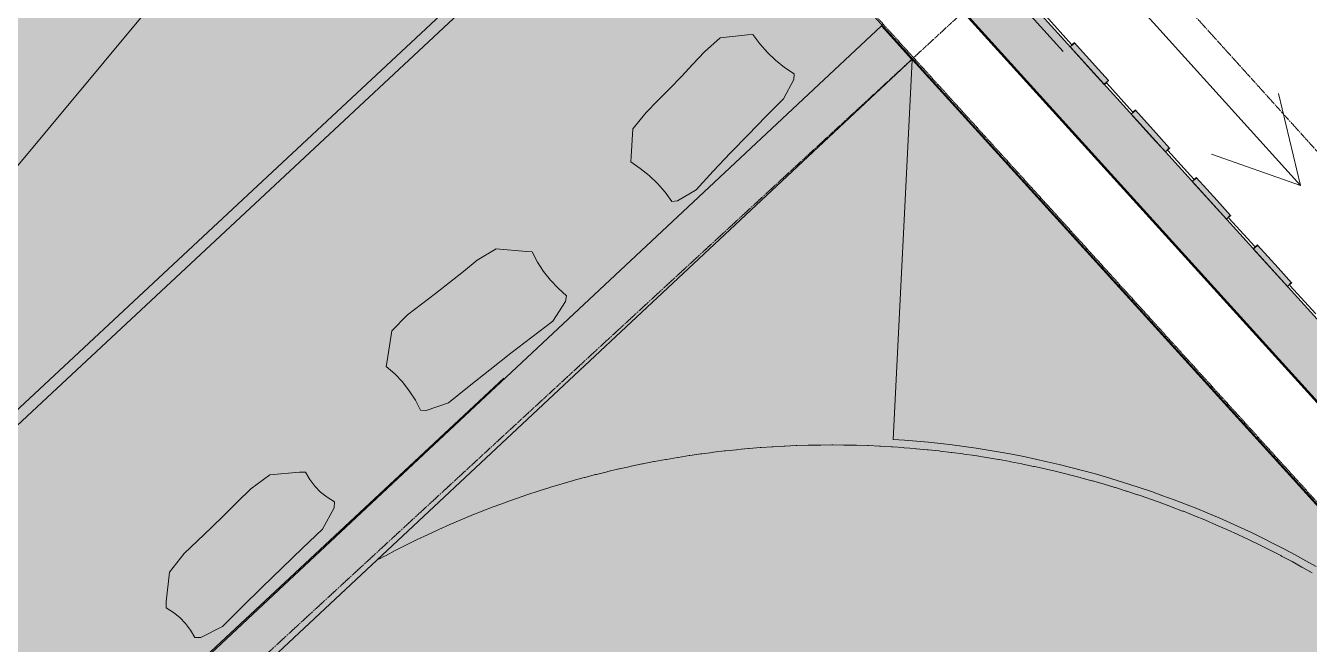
# Model space of a CAD drawing. Header units: millimetres. Extents: x -31757 to 121236, y -27283 to 63658.
# Drawn here: x 63777 to 67185, y 52354 to 53996 of the extents above; entities that cross this region are included whole.
import ezdxf

# ---------------------------------------------------------------- set-up
doc = ezdxf.new("R2010")
doc.units = ezdxf.units.MM
doc.linetypes.add('DASHDOT', pattern=[3.556, 2.54, -0.508, 0, -0.508])
doc.linetypes.add('PHANTOM', pattern=[6.35, 3.175, -0.635, 0.635, -0.635, 0.635, -0.635])
for name, color, linetype, lineweight in [('01_切断（構造・壁）', 7, 'Continuous', 35), ('06_部屋の色', 8, 'Continuous', 0), ('10_見えがかり', 7, 'Continuous', 13), ('11_見えがかり（家具）', 8, 'Continuous', 9), ('20_上部（屋根の外形・梁）', 8, 'PHANTOM', 9), ('40_通り芯', 1, 'DASHDOT', 9), ('50_寸法', 3, 'Continuous', 9)]:
    doc.layers.add(name, color=color, linetype=linetype, lineweight=lineweight)

msp = doc.modelspace()

# ---------------------------------------------------------------- hatches: boundary and pattern name
at = {"layer": '01_切断（構造・壁）'}
for points in [[(70565, 49510.1), (73320.2, 46470.6), (73321.4, 46469.1), (73321.4, 46469.1), (73321.4, 46469.1), (73320.1, 46467.8), (73308.5, 46457.3), (73267.7, 46420.3), (73215.3, 46372.8), (73213.8, 46371.6), (73212.5, 46373), (70457.2, 49412.7), (68151, 51956.8), (66058.9, 54264.9), (65921.6, 54416.4), (65920.4, 54417.8), (65920.4, 54417.8), (65920.4, 54417.8), (65921.7, 54419.1), (65946.3, 54441.4), (65985.6, 54477), (65985.7, 54477.2), (66026.5, 54514.1), (66026.5, 54514.1), (66026.5, 54514.1), (66027.9, 54515.3), (66027.9, 54515.3), (66027.9, 54515.3), (66029.2, 54514), (66769.2, 53697.6), (70454.3, 49632.2), (70540, 49537.6), (70564.8, 49510.3), (70564.8, 49510.3)], [(66616.2, 53888.7), (66651.6, 53849.7), (66647.3, 53845.7), (66640.5, 53839.6), (66605.1, 53878.6), (66549.9, 53939.6), (66554.2, 53943.5), (66561, 53949.7)], [(66778.1, 53710.1), (66813.7, 53670.8), (66809.3, 53666.9), (66802.6, 53660.8), (66767, 53700), (66711.9, 53760.8), (66716.3, 53764.8), (66723.1, 53770.9)], [(66940, 53531.5), (66975.8, 53492), (66971.4, 53488.1), (66964.7, 53482), (66928.9, 53521.4), (66874, 53582), (66878.4, 53586), (66885.1, 53592.1)], [(67101.9, 53352.9), (67137.9, 53313.2), (67133.5, 53309.2), (67126.8, 53303.2), (67090.8, 53342.9), (67036.1, 53403.2), (67040.5, 53407.2), (67047.2, 53413.3)]]:
    msp.add_hatch(color=7, dxfattribs=at).paths.add_polyline_path(points)
at = {"layer": '06_部屋の色', "true_color": 0xe9dfcf}
h = msp.add_hatch(color=8, dxfattribs=at)
h.paths.add_polyline_path([(41967, 30769.9), (42314.6, 31207.1), (42442.1, 31367.5), (42919.4, 31963.3), (43398.9, 32557.4), (43880.6, 33149.6), (44200.1, 33539.4), (44364.6, 33740.1), (44850.7, 34328.8), (45339, 34915.7), (45829.5, 35500.7), (46124.6, 35850), (46124.6, 35850), (46187.5, 35924.5), (46189.4, 35922.9), (47685.5, 37666.6), (47984.4, 38015), (47986, 38016.8), (48081.6, 38128.3), (48082, 38128.8), (48082, 38128.8), (48096.8, 38145.5), (48132, 38185.3), (48163.8, 38221.3), (48181.6, 38241.4), (49656.3, 39910.2), (49971.3, 40266.5), (49972.9, 40268.4), (50069.9, 40378.2), (50070.1, 40378.4), (50070.1, 40378.4), (50070.1, 40378.4), (50070.1, 40378.4), (50080.6, 40389.9), (50127.9, 40441.9), (50171.4, 40489.7), (51670.7, 42137.1), (51990.9, 42488.8), (51992.5, 42490.6), (52091.3, 42599.2), (52092, 42599.9), (52107, 42615.9), (52194.3, 42709), (52632.9, 43177), (52741.3, 43292.6), (52764.2, 43317.1), (54144.9, 44790.2), (54145, 44790.3), (54145, 44790.3), (54145, 44790.3), (56061.8, 46776.3), (56226.3, 46946.8), (56230.2, 46950.8), (56618.9, 47342), (56654.5, 47377.8), (56650.6, 47381.6), (57157.8, 47894.8), (57696.5, 48435.7), (58061.1, 48798.7), (58063.8, 48795.9), (58320.8, 49054.5), (58346.9, 49080.8), (58347.1, 49080.9), (60377.4, 51065), (60490.8, 51175.8), (60494.6, 51179.5), (60494.6, 51179.5), (60494.6, 51179.5), (60613.4, 51292.3), (60817.3, 51485.7), (60930.2, 51592.9), (60928.6, 51594.6), (61146.4, 51801.3), (61148, 51799.6), (61657.7, 52283.3), (61656.1, 52285), (62561.4, 53144.2), (62563, 53142.5), (62607.4, 53184.6), (62933.8, 52835.9), (62999, 52897.7), (62999, 52897.7), (62999, 52897.7), (62999, 52897.7), (63065.1, 52958.6), (62739, 53307.7), (62783.8, 53349), (62782.2, 53350.7), (64436.6, 54875.3), (64438.2, 54873.6), (64814.7, 55220.6), (64813.1, 55222.3), (64879.7, 55283), (66089.8, 53950.5), (65530.5, 53440.7), (64973.1, 52928.8), (64417.6, 52414.9), (63901.5, 51933.8), (63312.5, 51380.9), (62762.8, 50860.8), (62215, 50338.6), (61741.6, 49884), (61125.3, 49288.2), (60583.5, 48760), (60043.5, 48229.8), (59613.5, 47804.2), (58969.6, 47163.3), (58435.6, 46627), (57903.7, 46088.8), (57514.5, 45692.1), (57514.5, 45692.1), (57373.7, 45548.6), (56845.7, 45006.5), (56319.8, 44462.4), (55795.9, 43916.3), (55448, 43550.9), (55448, 43550.9), (55274, 43368.3), (54754.2, 42818.3), (54236.4, 42266.4), (53720.7, 41712.6), (53416.5, 41383.5), (53207, 41156.9), (52695.5, 40599.3), (52186, 40039.7), (51678.5, 39478.3), (51412.1, 39181.3), (51173.2, 38915), (50670, 38349.8), (50168.8, 37782.8), (49669.8, 37213.9), (49441.5, 36951.6), (49172.9, 36643.1), (48678.2, 36070.5), (48185.5, 35496.1), (47695.1, 34919.8), (47499.2, 34687.9), (47206.7, 34341.7), (46720.5, 33761.8), (46236.5, 33180.1), (45754.6, 32596.6), (45594.7, 32401.5), (45274.9, 32011.3), (44797.4, 31424.2), (44322.1, 30835.3), (43849, 30244.7), (43725.8, 30089.7), (43378.1, 29652.3), (43230, 29464.6), (42762.1, 29834.3), (42719.6, 29861.2), (42671.4, 29880.8), (42618.5, 29894.4), (42561.8, 29903), (42502.3, 29908.1), (42440.8, 29910.8), (42316.3, 29914), (42255.1, 29917.1), (42191.6, 29917.1), (42122.8, 29910.5), (42050.8, 29899.7), (41904.4, 29875.1), (41833.8, 29866.1), (41767.4, 29862.5), (41707.2, 29866.6), (41654.9, 29881), (41607.5, 29901.7), (41560.8, 29923.2), (41515.3, 29946.1), (41471, 29970.7), (41428.5, 29997.5), (41387.9, 30026.5), (40498.9, 28893.5), (41023.5, 29569.3), (41494.1, 30170.5)])
h.paths.add_polyline_path([(46390.4, 35759.4), (46284.4, 35849), (46279.2, 35843), (46218.2, 35770.8), (46335.8, 35671.4), (46341.8, 35678.4), (46402, 35749.6)], flags=0)
for points in [[(62999, 52897.7), (63065.1, 52958.6), (62738.1, 53308.6), (64813.8, 55221.5), (65135.9, 54867.1), (65202, 54928), (65497.8, 54602.3), (63299.5, 52576.4)], [(65518, 54580.1), (74066.1, 45167.3), (73035.6, 44217.5), (73059.3, 44191.8), (72028.9, 43242.2), (72005, 43267.7), (68750.7, 46747.5), (68802.2, 46797.3), (68871, 46876.4), (68932.6, 46961.2), (68986.6, 47051.1), (69032.6, 47145.3), (69070.2, 47243.1), (69099, 47343.9), (69119, 47446.8), (69130, 47551.1), (69131.8, 47655.9), (69124.5, 47760.5), (69108.1, 47864), (69082.8, 47965.7), (69048.6, 48064.8), (69006, 48160.6), (68955.2, 48252.3), (68896.6, 48339.2), (68830.6, 48420.7), (68757.8, 48496.1), (68678.6, 48564.8), (68593.8, 48626.5), (68504, 48680.4), (68409.8, 48726.4), (68311.9, 48764), (68211.1, 48792.9), (68108.2, 48812.9), (68004, 48823.8), (67899.1, 48825.7), (67794.6, 48818.3), (67691, 48801.9), (67589.3, 48776.6), (67490.2, 48742.5), (67394.4, 48699.8), (67302.7, 48649), (67215.8, 48590.4), (67134.4, 48524.4), (67110.5, 48501.4), (63320, 52554.5)]]:
    msp.add_hatch(color=8, dxfattribs=at).paths.add_polyline_path(points)
at = {"layer": '06_部屋の色', "true_color": 0x6fa96e}
h = msp.add_hatch(color=8, dxfattribs=at)
h.paths.add_polyline_path([(63901.6, 51933.9), (64015.3, 52040.2), (64244.4, 52253.9), (64474, 52467.2), (64703.8, 52680.2), (64934, 52892.8), (65164.5, 53105), (65395.3, 53316.9), (65626.5, 53528.5), (65857.9, 53739.7), (66089.8, 53950.5), (73081.4, 46251.4), (72861.5, 46051.3), (72641.8, 45851), (72422.5, 45650.2), (72203.5, 45449.2), (71984.8, 45247.8), (71766.4, 45046), (71548.3, 44843.9), (71330.5, 44641.5), (71113, 44438.8), (71005.1, 44337.9), (71005.1, 44337.9), (71005.1, 44337.9), (71005.1, 44337.9), (70895.9, 44235.7), (70679, 44032.3), (70462.5, 43828.5), (70246.3, 43624.4), (70030.4, 43420), (69814.8, 43215.3), (69599.5, 43010.2), (69384.6, 42804.8), (69169.9, 42599), (68955.6, 42393), (61741.6, 49884.2), (61967.4, 50101.3), (62193.6, 50318.2), (62420.2, 50534.6), (62647.1, 50750.8), (62874.3, 50966.6), (63101.8, 51182), (63329.7, 51397.1), (63557.9, 51611.8), (63786.4, 51826.2), (63897.9, 51930.5)])
h.paths.add_polyline_path([(66729.4, 47593), (66736.7, 47488.4), (66753.1, 47384.9), (66778.4, 47283.1), (66812.6, 47184), (66855.2, 47088.3), (66906, 46996.6), (66964.7, 46909.7), (67030.6, 46828.2), (67103.4, 46752.8), (67182.6, 46684), (67267.4, 46622.4), (67357.2, 46568.4), (67451.5, 46522.4), (67549.3, 46484.9), (67650.1, 46456), (67753, 46436), (67857.2, 46425), (67962.1, 46423.2), (68066.6, 46430.5), (68170.2, 46446.9), (68271.9, 46472.3), (68371, 46506.4), (68466.8, 46549), (68558.5, 46599.9), (68645.4, 46658.5), (68726.8, 46724.4), (68747.7, 46744.6), (68751.3, 46748), (68751.3, 46748), (68802.2, 46797.3), (68871, 46876.4), (68932.6, 46961.2), (68986.6, 47051.1), (69032.6, 47145.3), (69070.2, 47243.1), (69099, 47343.9), (69119, 47446.8), (69130, 47551.1), (69131.8, 47655.9), (69124.5, 47760.5), (69108.1, 47864), (69082.8, 47965.7), (69048.6, 48064.8), (69006, 48160.6), (68955.2, 48252.3), (68896.6, 48339.2), (68830.6, 48420.7), (68757.8, 48496.1), (68678.6, 48564.8), (68593.8, 48626.5), (68504, 48680.4), (68409.8, 48726.4), (68311.9, 48764), (68211.1, 48792.9), (68108.2, 48812.9), (68004, 48823.8), (67899.1, 48825.7), (67794.6, 48818.3), (67691, 48801.9), (67589.3, 48776.6), (67490.2, 48742.5), (67394.4, 48699.8), (67302.7, 48649), (67215.8, 48590.4), (67134.4, 48524.4), (67111.1, 48501.9), (67059, 48451.6), (66990.2, 48372.5), (66928.6, 48287.7), (66874.6, 48197.8), (66828.6, 48103.6), (66791.1, 48005.7), (66762.2, 47904.9), (66742.2, 47802), (66731.2, 47697.8)], flags=0)

# ---------------------------------------------------------------- linework, layer by layer
at = {"layer": '01_切断（構造・壁）'}
for points in [[(68151, 51956.8), (66058.9, 54264.9), (65921.6, 54416.4), (65920.4, 54417.8), (65920.4, 54417.8), (65920.4, 54417.8), (65921.7, 54419.1), (65946.3, 54441.4), (65985.6, 54477), (65985.7, 54477.2), (66026.5, 54514.1), (66026.5, 54514.1), (66026.5, 54514.1), (66027.9, 54515.3), (66027.9, 54515.3), (66027.9, 54515.3), (66029.2, 54514), (66769.2, 53697.6), (70454.3, 49632.2)], [(62348.5, 49168.8), (61656.6, 49886.8), (61656.6, 49886.8), (61656.6, 49886.8), (65397.2, 53385), (66049.3, 53994.8), (66049.3, 53994.8), (66049.3, 53994.8), (66130, 53906), (66130, 53906), (66130, 53906)], [(66616.2, 53888.7), (66651.6, 53849.7), (66647.3, 53845.7), (66640.5, 53839.6), (66605.1, 53878.6), (66549.9, 53939.6), (66554.2, 53943.5), (66561, 53949.7), (66616.2, 53888.7)], [(66130, 53906), (64516.3, 52396.9), (63939.1, 51857.1), (61826.8, 49881.7), (62553.1, 49127.1)], [(66778.1, 53710.1), (66813.7, 53670.8), (66809.3, 53666.9), (66802.6, 53660.8), (66767, 53700), (66711.9, 53760.8), (66716.3, 53764.8), (66723.1, 53770.9), (66778.1, 53710.1)], [(66940, 53531.5), (66975.8, 53492), (66971.4, 53488.1), (66964.7, 53482), (66928.9, 53521.4), (66874, 53582), (66878.4, 53586), (66885.1, 53592.1), (66940, 53531.5)], [(67101.9, 53352.9), (67137.9, 53313.2), (67133.5, 53309.2), (67126.8, 53303.2), (67090.8, 53342.9), (67036.1, 53403.2), (67040.5, 53407.2), (67047.2, 53413.3), (67101.9, 53352.9)]]:
    msp.add_lwpolyline(points, dxfattribs=at)
at = {"layer": '10_見えがかり'}
for points in [[(72947.8, 46403), (65784.7, 54290.8), (65919.8, 54413.3), (73213.6, 46367.3), (73325.7, 46468.9), (73289.4, 46509)], [(66553.8, 53945.9), (66485.1, 54021.7)], [(66715.8, 53767), (66647.1, 53842.9)], [(66877.8, 53588.1), (66809.1, 53664)], [(67039.8, 53409.3), (66971.1, 53485.1)], [(67201.8, 53230.4), (67133.1, 53306.2)]]:
    msp.add_lwpolyline(points, dxfattribs=at)
at = {"layer": '11_見えがかり（家具）'}
for points in [[(61562.6, 50932.3), (65498.1, 54601.9), (65517.9, 54580), (65518.2, 54579.7), (63332.3, 52541.4), (61843.2, 51152.9), (61583.4, 50910.7), (61583.3, 50910.6), (61562.6, 50932.3)], [(65578.8, 53926), (65620.6, 53963.2), (65693.2, 53971), (65707.9, 53972.4), (65726.2, 53947.6), (65746.2, 53924.7), (65768.1, 53903.7), (65791.8, 53884.6), (65817.3, 53867.4), (65816.5, 53852.7), (65789, 53801.7), (65741.8, 53754.2), (65695, 53706.3), (65648.6, 53658), (65602.6, 53609.2), (65557.1, 53560), (65507.3, 53530.5), (65492.6, 53529.1), (65474.4, 53553.8), (65454.3, 53576.7), (65432.5, 53597.7), (65408.8, 53616.8), (65383.3, 53634), (65384.1, 53648.7), (65388.8, 53721.6), (65424.2, 53764.9), (65455.7, 53796.6), (65486.9, 53828.5), (65517.9, 53860.7), (65548.5, 53893.2), (65578.8, 53926)], [(67203.4, 52559.8), (67175.4, 52575.6), (67147.2, 52591), (67118.9, 52606), (67090.4, 52620.7), (67061.7, 52635.1), (67032.8, 52649.1), (67003.8, 52662.7), (66974.6, 52676), (66945.2, 52688.9), (66915.7, 52701.5), (66886.1, 52713.7), (66856.3, 52725.5), (66826.4, 52737), (66796.3, 52748.1), (66766.1, 52758.8), (66735.8, 52769.1), (66705.3, 52779.1), (66674.8, 52788.7), (66644.1, 52797.9), (66613.3, 52806.8), (66582.4, 52815.2), (66551.4, 52823.3), (66520.3, 52831), (66489.2, 52838.3), (66457.9, 52845.2), (66426.6, 52851.7), (66395.2, 52857.9), (66363.7, 52863.6), (66332.1, 52869), (66300.5, 52873.9), (66268.9, 52878.5), (66237.1, 52882.7), (66205.4, 52886.5), (66173.6, 52889.8), (66141.7, 52892.8), (66109.9, 52895.4), (66080, 52897.5), (66130.4, 53903.6)], [(66131.3, 53904.5), (67620.4, 52264.8)], [(64828.2, 53256.5), (64865.4, 53285.1), (64902.4, 53314.1), (64939.1, 53343.4), (64975.6, 53373), (65026.5, 53403.3), (65106.8, 53396), (65121.8, 53395), (65135.7, 53368.3), (65151.7, 53343.4), (65170, 53320.1), (65190.4, 53298.6), (65212.9, 53278.7), (65210.3, 53263.9), (65176.8, 53211.5), (65120.6, 53169), (65064.8, 53126), (65009.3, 53082.5), (64954.2, 53038.6), (64899.5, 52994.2), (64840.5, 52974.2), (64825.6, 52975.1), (64811.7, 53001.8), (64795.6, 53026.7), (64777.4, 53050), (64757, 53071.6), (64734.4, 53091.4), (64737.1, 53106.2), (64749.2, 53185.9), (64790.7, 53228.1), (64828.2, 53256.5)], [(65046.3, 53059.6), (62129.7, 50340), (61584.7, 50909.2)], [(64714.5, 52579.5), (64730.1, 52587.9), (64732.1, 52588.9), (64758.2, 52602.6), (64760.1, 52603.6), (64786.4, 52616.9), (64788.4, 52617.8), (64814.9, 52630.8), (64816.8, 52631.8), (64843.5, 52644.4), (64845.4, 52645.3), (64872.2, 52657.6), (64874.2, 52658.5), (64901.2, 52670.5), (64903.2, 52671.4), (64930.2, 52683), (64932.3, 52683.8), (64959.5, 52695.1), (64961.5, 52696), (64988.9, 52706.9), (64990.9, 52707.7), (65018.4, 52718.3), (65020.5, 52719.1), (65048.1, 52729.4), (65050.2, 52730.1), (65077.9, 52740), (65080, 52740.7), (65107.9, 52750.3), (65110, 52751), (65138, 52760.2), (65140, 52760.9), (65168.2, 52769.8), (65170.2, 52770.4), (65198.5, 52778.9), (65200.6, 52779.5), (65228.9, 52787.7), (65231, 52788.3), (65259.4, 52796.1), (65261.6, 52796.7), (65290.1, 52804.1), (65292.2, 52804.7), (65320.8, 52811.8), (65323, 52812.3), (65351.7, 52819), (65353.8, 52819.5), (65382.6, 52825.9), (65384.7, 52826.3), (65413.6, 52832.3), (65415.8, 52832.8), (65444.7, 52838.4), (65446.9, 52838.8), (65475.9, 52844.1), (65478, 52844.5), (65507.1, 52849.4), (65509.3, 52849.8), (65538.4, 52854.4), (65540.6, 52854.7), (65569.8, 52858.9), (65571.9, 52859.2), (65601.2, 52863), (65603.4, 52863.3), (65632.7, 52866.8), (65634.8, 52867), (65664.2, 52870.1), (65666.4, 52870.4), (65695.7, 52873.1), (65697.9, 52873.3), (65727.3, 52875.7), (65729.5, 52875.8), (65758.9, 52877.8), (65761.1, 52878), (65790.6, 52879.6), (65792.8, 52879.7), (65822.3, 52881), (65824.5, 52881.1), (65854, 52882), (65856.2, 52882), (65885.7, 52882.6), (65887.9, 52882.6), (65917.4, 52882.8), (65919.6, 52882.8), (65949.1, 52882.6), (65951.3, 52882.5), (65980.8, 52882), (65983, 52881.9), (66012.5, 52881), (66014.7, 52880.9), (66044.2, 52879.6), (66046.4, 52879.5), (66075.9, 52877.8), (66078.1, 52877.7), (66107.5, 52875.7), (66109.7, 52875.5), (66139.2, 52873.1), (66141.3, 52872.9), (66170.7, 52870.2), (66172.9, 52869.9), (66202.3, 52866.8), (66204.5, 52866.6), (66233.8, 52863.1), (66236, 52862.8), (66265.3, 52858.9), (66267.5, 52858.6), (66296.9, 52854.4), (66296.9, 52854.4), (66328.1, 52849.5), (66359.4, 52844.2), (66359.4, 52844.2), (66361.4, 52843.9), (66361.4, 52843.9), (66390.6, 52838.5), (66392.8, 52838.1), (66421.8, 52832.4), (66424, 52832), (66452.9, 52826), (66455.1, 52825.5), (66483.9, 52819.1), (66486.1, 52818.6), (66514.9, 52811.9), (66517, 52811.4), (66545.7, 52804.3), (66547.8, 52803.7), (66576.5, 52796.3), (66578.6, 52795.7), (66607.1, 52787.9), (66609.2, 52787.3), (66637.7, 52779.2), (66639.8, 52778.5), (66668.1, 52770), (66670.2, 52769.4), (66698.5, 52760.5), (66700.6, 52759.9), (66728.7, 52750.6), (66730.8, 52750), (66758.8, 52740.4), (66760.9, 52739.7), (66788.8, 52729.8), (66790.8, 52729), (66818.6, 52718.8), (66820.7, 52718), (66848.3, 52707.4), (66850.4, 52706.6), (66877.9, 52695.7), (66879.9, 52694.9), (66907.3, 52683.6), (66909.3, 52682.8), (66936.6, 52671.1), (66938.6, 52670.3), (66965.7, 52658.3), (66967.7, 52657.4), (66994.7, 52645.2), (66996.7, 52644.2), (67023.5, 52631.6), (67025.5, 52630.7), (67052.2, 52617.8), (67054.2, 52616.8), (67080.7, 52603.5), (67082.6, 52602.5), (67109, 52589), (67110.9, 52587.9), (67137.1, 52574), (67139, 52573), (67165, 52558.8), (67167, 52557.7), (67192.8, 52543.1)], [(64233.6, 52628.3), (64269.2, 52662.6), (64304.7, 52697.1), (64339.9, 52731.8), (64375, 52766.7), (64425.3, 52803.5), (64504.5, 52810.8), (64520.4, 52810.5), (64531.5, 52790.8), (64544.7, 52773.1), (64559.9, 52757.4), (64577.3, 52743.8), (64596.7, 52732.1), (64596.5, 52716.2), (64565.5, 52659.5), (64511.7, 52608.4), (64458.2, 52557), (64405, 52505.2), (64352.1, 52453.2), (64299.5, 52400.8), (64241.9, 52371.4), (64226, 52371.7), (64214.9, 52391.4), (64201.8, 52409.1), (64186.5, 52424.8), (64169.2, 52438.5), (64149.8, 52450.1), (64149.9, 52466), (64159.4, 52544.9), (64197.7, 52594.3), (64233.6, 52628.3)]]:
    msp.add_lwpolyline(points, dxfattribs=at)
at = {"layer": '20_上部（屋根の外形・梁）'}
msp.add_lwpolyline([(64120.8, 52054.9), (65998.5, 53785.4), (65998.5, 53785.4), (66129.8, 53906.4), (66596.1, 54336.1), (66596.6, 54336.5), (66597.1, 54336), (66600.1, 54332.7), (66600.3, 54332.6), (75537.7, 44429.2)], dxfattribs=at)
at = {"layer": '40_建具'}
msp.add_lwpolyline([(66017.1, 54494.8), (66531.2, 53926.9)], dxfattribs=at)
at = {"layer": '40_通り芯'}
msp.add_lwpolyline([(76312.6, 42701.8), (63270.8, 57063.9)], dxfattribs=at)
at = {"layer": '50_寸法'}
for points in [[(65418.5, 55501.3), (67161.3, 53571.8)], [(28651.9, 11478.3), (65014.1, 55135)], [(67102.9, 53815.5), (67161.3, 53571.8), (66924.8, 53654.7)]]:
    msp.add_lwpolyline(points, dxfattribs=at)

doc.saveas('drawing.dxf')
